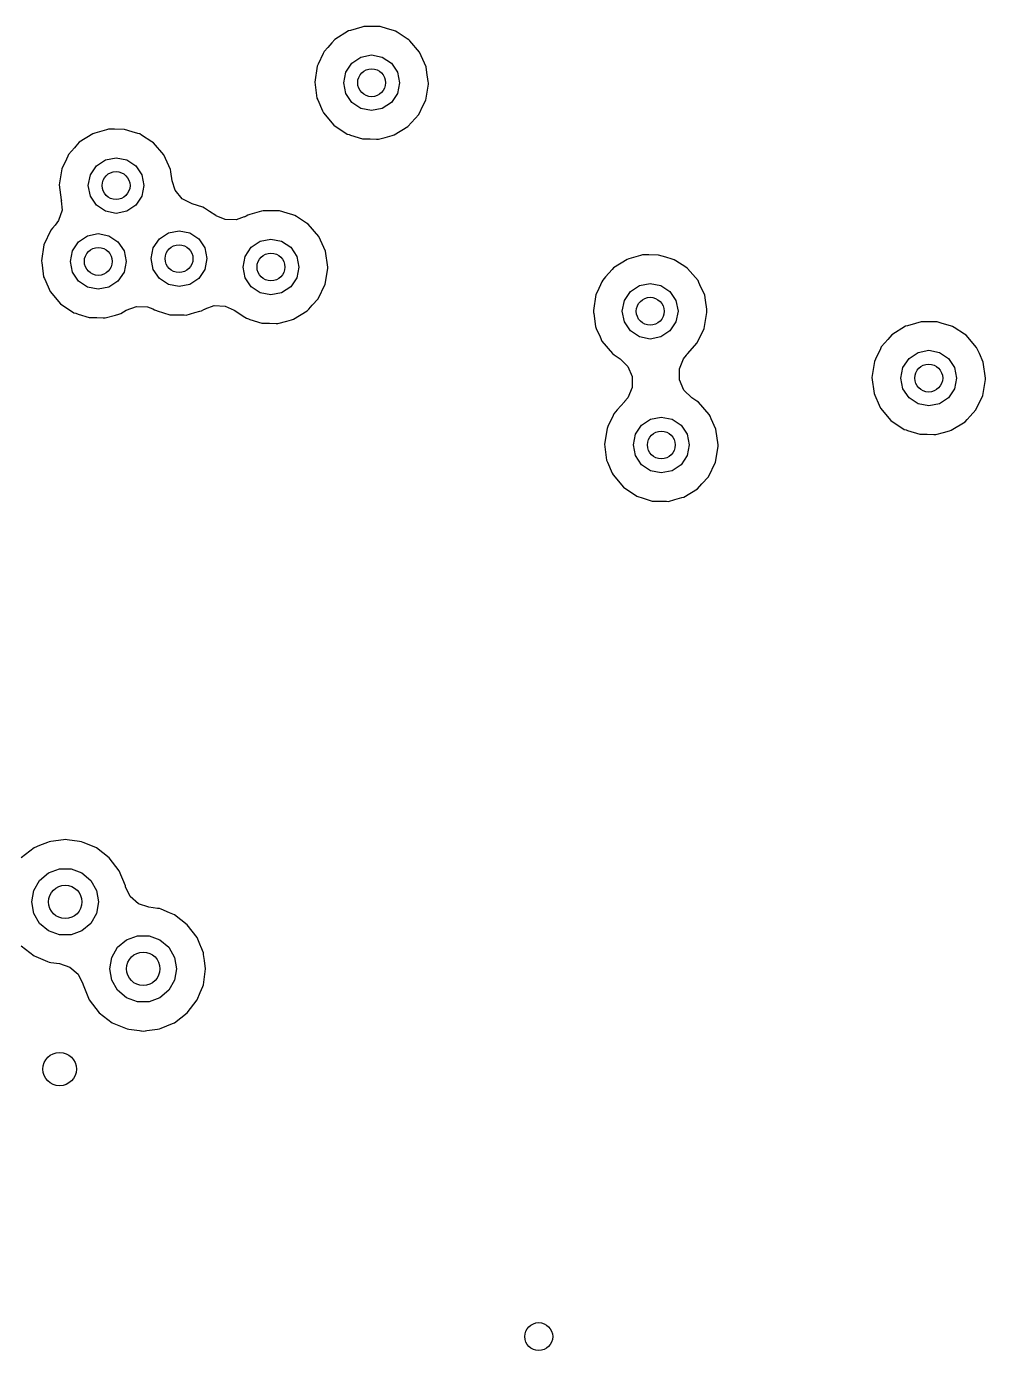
# Model space of a CAD drawing. Extents: x 0.99 to 4.24, y -7.27 to -4.02.
# Drawn here: x 2.7245 to 3.0634, y -5.7726 to -5.3049 of the extents above; entities that cross this region are included whole.
import ezdxf

# ---------------------------------------------------------------- set-up
doc = ezdxf.new("R2010")
doc.units = 0
doc.header["$MEASUREMENT"] = 0
doc.layers.add('BLACK', color=7, linetype='CONTINUOUS')

msp = doc.modelspace()

# ---------------------------------------------------------------- linework, layer by layer
at = {"layer": 'BLACK', "linetype": 'CONTINUOUS'}
for p, q in [((2.83826, -5.30649), (2.83345, -5.30952)), ((2.83895, -5.30629), (2.83826, -5.30649)), ((2.84305, -5.30512), (2.83895, -5.30629)), ((2.83895, -5.30629), (2.83895, -5.30629)), ((2.84373, -5.30492), (2.84305, -5.30512)), ((2.84305, -5.30512), (2.84305, -5.30512)), ((2.84444, -5.30493), (2.84373, -5.30492)), ((2.84595, -5.30494), (2.84444, -5.30493)), ((2.84942, -5.30496), (2.84595, -5.30494)), ((2.85206, -5.30575), (2.84942, -5.30496)), ((2.85419, -5.30638), (2.85206, -5.30575)), ((2.85487, -5.30659), (2.85419, -5.30638)), ((2.85419, -5.30638), (2.85419, -5.30638)), ((2.85547, -5.30697), (2.85487, -5.30659)), ((2.85905, -5.3093), (2.85547, -5.30697)), ((2.83095, -5.31235), (2.82969, -5.31379)), ((2.83237, -5.31074), (2.83095, -5.31235)), ((2.83345, -5.30952), (2.83237, -5.31074)), ((2.85965, -5.30968), (2.85905, -5.3093)), ((2.85905, -5.3093), (2.85905, -5.3093)), ((2.85996, -5.31004), (2.85965, -5.30968)), ((2.86336, -5.31399), (2.85996, -5.31004)), ((2.82938, -5.31443), (2.82762, -5.31819)), ((2.82969, -5.31379), (2.82938, -5.31443)), ((2.82938, -5.31443), (2.82938, -5.31443)), ((2.83736, -5.32104), (2.8395, -5.31784)), ((2.8395, -5.31784), (2.84269, -5.31571)), ((2.84269, -5.31571), (2.84646, -5.31496)), ((2.84646, -5.31496), (2.85022, -5.31571)), ((2.85022, -5.31571), (2.85342, -5.31784)), ((2.85342, -5.31784), (2.85555, -5.32104)), ((2.86572, -5.31917), (2.86336, -5.31399)), ((2.82727, -5.31894), (2.82639, -5.32456)), ((2.82762, -5.31819), (2.82727, -5.31894)), ((2.83661, -5.3248), (2.83736, -5.32104)), ((2.85555, -5.32104), (2.8563, -5.3248)), ((2.866, -5.32115), (2.86572, -5.31917)), ((2.86647, -5.32441), (2.866, -5.32115)), ((2.82639, -5.32456), (2.82713, -5.3302)), ((2.83736, -5.32857), (2.83661, -5.3248)), ((2.8563, -5.3248), (2.85555, -5.32857)), ((2.86557, -5.3309), (2.86652, -5.32529)), ((2.86652, -5.3248), (2.86647, -5.32441)), ((2.86652, -5.32529), (2.86652, -5.3248)), ((2.82713, -5.3302), (2.82742, -5.33085)), ((2.82742, -5.33085), (2.82742, -5.33085)), ((2.82742, -5.33085), (2.82913, -5.33476)), ((2.8395, -5.33176), (2.83736, -5.32857)), ((2.84269, -5.3339), (2.8395, -5.33176)), ((2.85342, -5.33176), (2.85022, -5.3339)), ((2.85555, -5.32857), (2.85342, -5.33176)), ((2.86471, -5.33268), (2.86557, -5.3309)), ((2.82913, -5.33476), (2.82942, -5.33541)), ((2.82942, -5.33541), (2.83308, -5.33976)), ((2.84646, -5.33465), (2.84269, -5.3339)), ((2.85022, -5.3339), (2.84646, -5.33465)), ((2.85927, -5.34024), (2.86309, -5.33602)), ((2.86309, -5.33602), (2.86471, -5.33268)), ((2.75344, -5.34123), (2.75276, -5.34143)), ((2.75415, -5.34124), (2.75344, -5.34123)), ((2.75566, -5.34125), (2.75415, -5.34124)), ((2.75913, -5.34127), (2.75566, -5.34125)), ((2.76185, -5.34208), (2.75913, -5.34127)), ((2.83308, -5.33976), (2.83782, -5.34291)), ((2.85443, -5.34322), (2.85927, -5.34024)), ((2.74316, -5.34583), (2.74193, -5.34722)), ((2.74797, -5.3428), (2.74316, -5.34583)), ((2.74865, -5.3426), (2.74797, -5.3428)), ((2.75276, -5.34143), (2.74865, -5.3426)), ((2.74865, -5.3426), (2.74865, -5.3426)), ((2.75276, -5.34143), (2.75276, -5.34143)), ((2.7639, -5.34269), (2.76185, -5.34208)), ((2.76458, -5.3429), (2.7639, -5.34269)), ((2.7639, -5.34269), (2.7639, -5.34269)), ((2.76517, -5.34328), (2.76458, -5.3429)), ((2.76876, -5.34561), (2.76517, -5.34328)), ((2.76935, -5.34599), (2.76876, -5.34561)), ((2.76876, -5.34561), (2.76876, -5.34561)), ((2.77307, -5.3503), (2.76935, -5.34599)), ((2.83782, -5.34291), (2.83849, -5.34313)), ((2.83849, -5.34313), (2.8385, -5.34313)), ((2.8385, -5.34313), (2.839, -5.34328)), ((2.839, -5.34328), (2.84325, -5.34461)), ((2.84325, -5.34461), (2.84595, -5.34466)), ((2.84595, -5.34466), (2.84823, -5.3447)), ((2.84823, -5.3447), (2.84823, -5.3447)), ((2.84823, -5.3447), (2.84894, -5.34472)), ((2.84894, -5.34472), (2.85124, -5.34409)), ((2.85124, -5.34409), (2.85374, -5.34341)), ((2.85374, -5.34341), (2.85443, -5.34322)), ((2.85374, -5.34341), (2.85374, -5.34341)), ((2.73939, -5.3501), (2.73909, -5.35074)), ((2.74145, -5.34776), (2.73939, -5.3501)), ((2.74193, -5.34722), (2.74145, -5.34776)), ((2.77542, -5.35548), (2.77307, -5.3503)), ((2.73697, -5.35525), (2.7361, -5.36087)), ((2.73862, -5.35175), (2.73697, -5.35525)), ((2.73909, -5.35074), (2.73862, -5.35175)), ((2.73909, -5.35074), (2.73909, -5.35074)), ((2.74707, -5.35735), (2.7492, -5.35415)), ((2.7492, -5.35415), (2.7524, -5.35202)), ((2.7524, -5.35202), (2.75616, -5.35127)), ((2.75616, -5.35127), (2.75993, -5.35202)), ((2.75993, -5.35202), (2.76312, -5.35415)), ((2.76312, -5.35415), (2.76526, -5.35735)), ((2.74632, -5.36111), (2.74707, -5.35735)), ((2.76526, -5.35735), (2.766, -5.36111)), ((2.77552, -5.35618), (2.77542, -5.35548)), ((2.77554, -5.3563), (2.77552, -5.35618)), ((2.77599, -5.35945), (2.77554, -5.3563)), ((2.77708, -5.36276), (2.77599, -5.35945)), ((2.7361, -5.36087), (2.73678, -5.36613)), ((2.74707, -5.36488), (2.74632, -5.36111)), ((2.766, -5.36111), (2.76526, -5.36488)), ((2.77956, -5.36576), (2.77708, -5.36276)), ((2.73678, -5.36613), (2.73683, -5.36651)), ((2.73683, -5.36651), (2.73681, -5.36651)), ((2.73681, -5.36651), (2.73706, -5.36977)), ((2.7492, -5.36807), (2.74707, -5.36488)), ((2.7524, -5.37021), (2.7492, -5.36807)), ((2.76312, -5.36807), (2.75993, -5.37021)), ((2.76526, -5.36488), (2.76312, -5.36807)), ((2.783, -5.36758), (2.77956, -5.36576)), ((2.78683, -5.36872), (2.783, -5.36758)), ((2.78743, -5.36911), (2.78683, -5.36872)), ((2.78919, -5.37025), (2.78743, -5.36911)), ((2.78743, -5.36911), (2.78743, -5.36911)), ((2.73585, -5.37346), (2.73464, -5.37516)), ((2.73706, -5.36977), (2.73585, -5.37346)), ((2.75616, -5.37096), (2.7524, -5.37021)), ((2.75993, -5.37021), (2.75616, -5.37096)), ((2.79135, -5.37165), (2.78919, -5.37025)), ((2.79154, -5.37178), (2.79135, -5.37165)), ((2.79476, -5.37313), (2.79154, -5.37178)), ((2.79865, -5.37324), (2.79476, -5.37313)), ((2.80142, -5.37217), (2.79865, -5.37324)), ((2.80145, -5.37224), (2.80142, -5.37217)), ((2.8021, -5.37195), (2.80145, -5.37224)), ((2.8027, -5.37158), (2.8021, -5.37195)), ((2.80338, -5.37138), (2.8027, -5.37158)), ((2.80749, -5.37021), (2.80338, -5.37138)), ((2.80338, -5.37138), (2.80338, -5.37138)), ((2.80817, -5.37001), (2.80749, -5.37021)), ((2.80749, -5.37021), (2.80749, -5.37021)), ((2.80888, -5.37002), (2.80817, -5.37001)), ((2.81039, -5.37003), (2.80888, -5.37002)), ((2.81386, -5.37005), (2.81039, -5.37003)), ((2.81659, -5.37086), (2.81386, -5.37005)), ((2.81863, -5.37147), (2.81659, -5.37086)), ((2.81931, -5.37168), (2.81863, -5.37147)), ((2.81863, -5.37147), (2.81863, -5.37147)), ((2.81991, -5.37206), (2.81931, -5.37168)), ((2.82349, -5.37439), (2.81991, -5.37206)), ((2.7331, -5.37691), (2.73068, -5.38206)), ((2.73373, -5.3762), (2.7331, -5.37691)), ((2.73464, -5.37516), (2.73373, -5.3762)), ((2.7461, -5.37883), (2.74987, -5.37808)), ((2.74987, -5.37808), (2.75364, -5.37883)), ((2.77145, -5.37998), (2.77465, -5.37785)), ((2.77465, -5.37785), (2.77841, -5.3771)), ((2.77841, -5.3771), (2.78218, -5.37785)), ((2.78218, -5.37785), (2.78537, -5.37998)), ((2.82409, -5.37477), (2.82349, -5.37439)), ((2.82349, -5.37439), (2.82349, -5.37439)), ((2.8278, -5.37908), (2.82409, -5.37477)), ((2.73068, -5.38206), (2.72981, -5.38768)), ((2.74078, -5.38416), (2.74291, -5.38096)), ((2.74291, -5.38096), (2.7461, -5.37883)), ((2.75364, -5.37883), (2.75683, -5.38096)), ((2.75683, -5.38096), (2.75896, -5.38416)), ((2.76857, -5.38694), (2.76932, -5.38317)), ((2.76932, -5.38317), (2.77145, -5.37998)), ((2.78537, -5.37998), (2.78751, -5.38317)), ((2.78751, -5.38317), (2.78826, -5.38694)), ((2.8018, -5.38613), (2.80394, -5.38293)), ((2.80394, -5.38293), (2.80713, -5.3808)), ((2.80713, -5.3808), (2.81089, -5.38005)), ((2.81089, -5.38005), (2.81466, -5.3808)), ((2.81466, -5.3808), (2.81785, -5.38293)), ((2.81785, -5.38293), (2.81999, -5.38613)), ((2.83015, -5.38426), (2.8278, -5.37908)), ((2.72981, -5.38768), (2.7299, -5.38838)), ((2.74003, -5.38792), (2.74078, -5.38416)), ((2.74078, -5.39169), (2.74003, -5.38792)), ((2.75896, -5.38416), (2.75971, -5.38792)), ((2.75971, -5.38792), (2.75896, -5.39169)), ((2.76932, -5.39071), (2.76857, -5.38694)), ((2.78826, -5.38694), (2.78751, -5.39071)), ((2.80105, -5.38989), (2.8018, -5.38613)), ((2.81999, -5.38613), (2.82074, -5.38989)), ((2.83096, -5.38989), (2.83015, -5.38426)), ((2.93669, -5.38719), (2.93188, -5.39023)), ((2.93737, -5.387), (2.93669, -5.38719)), ((2.94148, -5.38583), (2.93737, -5.387)), ((2.93737, -5.387), (2.93737, -5.387)), ((2.94216, -5.38563), (2.94148, -5.38583)), ((2.94148, -5.38583), (2.94148, -5.38583)), ((2.94287, -5.38564), (2.94216, -5.38563)), ((2.94438, -5.38564), (2.94287, -5.38564)), ((2.94785, -5.38567), (2.94438, -5.38564)), ((2.95045, -5.38644), (2.94785, -5.38567)), ((2.95262, -5.38709), (2.95045, -5.38644)), ((2.9533, -5.3873), (2.95262, -5.38709)), ((2.95262, -5.38709), (2.95262, -5.38709)), ((2.95389, -5.38768), (2.9533, -5.3873)), ((2.95748, -5.39), (2.95389, -5.38768)), ((2.7299, -5.38838), (2.73002, -5.38928)), ((2.7299, -5.38838), (2.7299, -5.38838)), ((2.73002, -5.38928), (2.73054, -5.39332)), ((2.74291, -5.39488), (2.74078, -5.39169)), ((2.75896, -5.39169), (2.75683, -5.39488)), ((2.77145, -5.3939), (2.76932, -5.39071)), ((2.78751, -5.39071), (2.78537, -5.3939)), ((2.8018, -5.39366), (2.80105, -5.38989)), ((2.82074, -5.38989), (2.81999, -5.39366)), ((2.83001, -5.39599), (2.83096, -5.39038)), ((2.83096, -5.39038), (2.83096, -5.38989)), ((2.93141, -5.39076), (2.92915, -5.39332)), ((2.93188, -5.39023), (2.93141, -5.39076)), ((2.93141, -5.39076), (2.93141, -5.39076)), ((2.95807, -5.39039), (2.95748, -5.39)), ((2.95748, -5.39), (2.95748, -5.39)), ((2.96179, -5.3947), (2.95807, -5.39039)), ((2.73054, -5.39332), (2.73083, -5.39397)), ((2.73083, -5.39397), (2.73083, -5.39397)), ((2.73083, -5.39397), (2.73212, -5.3969)), ((2.73212, -5.3969), (2.73284, -5.39853)), ((2.7461, -5.39702), (2.74291, -5.39488)), ((2.74987, -5.39777), (2.7461, -5.39702)), ((2.75364, -5.39702), (2.74987, -5.39777)), ((2.75683, -5.39488), (2.75364, -5.39702)), ((2.77465, -5.39603), (2.77145, -5.3939)), ((2.77841, -5.39678), (2.77465, -5.39603)), ((2.78218, -5.39603), (2.77841, -5.39678)), ((2.78537, -5.3939), (2.78218, -5.39603)), ((2.80394, -5.39685), (2.8018, -5.39366)), ((2.80713, -5.39899), (2.80394, -5.39685)), ((2.81785, -5.39685), (2.81466, -5.39899)), ((2.81999, -5.39366), (2.81785, -5.39685)), ((2.82753, -5.40111), (2.83001, -5.39599)), ((2.92781, -5.39514), (2.92622, -5.39853)), ((2.92811, -5.39449), (2.92781, -5.39514)), ((2.92781, -5.39514), (2.92781, -5.39514)), ((2.92915, -5.39332), (2.92811, -5.39449)), ((2.93792, -5.39855), (2.94112, -5.39642)), ((2.94112, -5.39642), (2.94488, -5.39567)), ((2.94488, -5.39567), (2.94865, -5.39642)), ((2.94865, -5.39642), (2.95184, -5.39855)), ((2.96208, -5.39535), (2.96179, -5.3947)), ((2.96244, -5.39613), (2.96208, -5.39535)), ((2.96208, -5.39535), (2.96208, -5.39535)), ((2.96414, -5.39988), (2.96244, -5.39613)), ((2.73284, -5.39853), (2.7365, -5.40288)), ((2.81089, -5.39974), (2.80713, -5.39899)), ((2.81466, -5.39899), (2.81089, -5.39974)), ((2.82549, -5.40336), (2.82753, -5.40111)), ((2.92569, -5.39964), (2.92482, -5.40527)), ((2.92622, -5.39853), (2.92569, -5.39964)), ((2.93504, -5.40551), (2.93579, -5.40175)), ((2.93579, -5.40175), (2.93792, -5.39855)), ((2.95184, -5.39855), (2.95398, -5.40175)), ((2.95398, -5.40175), (2.95472, -5.40551)), ((2.96439, -5.40164), (2.96414, -5.39988)), ((2.96485, -5.40481), (2.96439, -5.40164)), ((2.7365, -5.40288), (2.74123, -5.40604)), ((2.74123, -5.40604), (2.74191, -5.40625)), ((2.74191, -5.40625), (2.74191, -5.40625)), ((2.74191, -5.40625), (2.7428, -5.40653)), ((2.7428, -5.40653), (2.74666, -5.40773)), ((2.75235, -5.40784), (2.75596, -5.40685)), ((2.75596, -5.40685), (2.75716, -5.40653)), ((2.75716, -5.40653), (2.75784, -5.40634)), ((2.75716, -5.40653), (2.75716, -5.40653)), ((2.75784, -5.40634), (2.75973, -5.40518)), ((2.75973, -5.40518), (2.76337, -5.40383)), ((2.76337, -5.40383), (2.76726, -5.40398)), ((2.76726, -5.40398), (2.7692, -5.40467)), ((2.7692, -5.40467), (2.76978, -5.40505)), ((2.76978, -5.40505), (2.77045, -5.40526)), ((2.77045, -5.40526), (2.77067, -5.40533)), ((2.77067, -5.40533), (2.77521, -5.40675)), ((2.77521, -5.40675), (2.7779, -5.4068)), ((2.7779, -5.4068), (2.78019, -5.40684)), ((2.78019, -5.40684), (2.78019, -5.40684)), ((2.78019, -5.40684), (2.78089, -5.40685)), ((2.78089, -5.40685), (2.78401, -5.406)), ((2.78401, -5.406), (2.7857, -5.40554)), ((2.7857, -5.40554), (2.78638, -5.40536)), ((2.7857, -5.40554), (2.7857, -5.40554)), ((2.78638, -5.40536), (2.78714, -5.40489)), ((2.78714, -5.40489), (2.78759, -5.40473)), ((2.78759, -5.40473), (2.78764, -5.4047)), ((2.78764, -5.40471), (2.79079, -5.40354)), ((2.78764, -5.4047), (2.78764, -5.40471)), ((2.79079, -5.40354), (2.79467, -5.40369)), ((2.79467, -5.40369), (2.79787, -5.40509)), ((2.79787, -5.40509), (2.80167, -5.40761)), ((2.81886, -5.40831), (2.82371, -5.40533)), ((2.82371, -5.40533), (2.82377, -5.40527)), ((2.82377, -5.40527), (2.82426, -5.40473)), ((2.82426, -5.40473), (2.82549, -5.40336)), ((2.92482, -5.40527), (2.92491, -5.40597)), ((2.92491, -5.40597), (2.92491, -5.40597)), ((2.92491, -5.40597), (2.92496, -5.40634)), ((2.92496, -5.40634), (2.92555, -5.41091)), ((2.93579, -5.40928), (2.93504, -5.40551)), ((2.95472, -5.40551), (2.95398, -5.40928)), ((2.964, -5.41161), (2.96494, -5.406)), ((2.96495, -5.40551), (2.96485, -5.40481)), ((2.96494, -5.406), (2.96495, -5.40551)), ((2.74666, -5.40773), (2.74936, -5.40778)), ((2.74936, -5.40778), (2.75164, -5.40782)), ((2.75164, -5.40782), (2.75164, -5.40782)), ((2.75164, -5.40782), (2.75235, -5.40784)), ((2.80167, -5.40761), (2.80167, -5.40761)), ((2.80167, -5.40761), (2.80226, -5.408)), ((2.80226, -5.408), (2.80293, -5.40822)), ((2.80293, -5.40822), (2.80293, -5.40822)), ((2.80293, -5.40822), (2.80348, -5.40839)), ((2.80348, -5.40839), (2.80769, -5.4097)), ((2.80769, -5.4097), (2.81038, -5.40975)), ((2.81038, -5.40975), (2.81267, -5.40979)), ((2.81267, -5.40979), (2.81267, -5.40979)), ((2.81267, -5.40979), (2.81337, -5.40981)), ((2.81337, -5.40981), (2.81648, -5.40896)), ((2.81648, -5.40896), (2.81818, -5.4085)), ((2.81818, -5.4085), (2.81886, -5.40831)), ((2.81818, -5.4085), (2.81818, -5.4085)), ((2.92555, -5.41091), (2.92584, -5.41156)), ((2.93792, -5.41247), (2.93579, -5.40928)), ((2.95398, -5.40928), (2.95184, -5.41247)), ((3.03511, -5.41082), (3.0303, -5.41385)), ((3.0358, -5.41062), (3.03511, -5.41082)), ((3.03865, -5.40981), (3.0358, -5.41062)), ((3.0358, -5.41062), (3.0358, -5.41062)), ((3.04058, -5.40925), (3.03865, -5.40981)), ((3.04129, -5.40926), (3.04058, -5.40925)), ((3.0428, -5.40927), (3.04129, -5.40926)), ((3.04627, -5.40929), (3.0428, -5.40927)), ((3.048, -5.40981), (3.04627, -5.40929)), ((3.05104, -5.41071), (3.048, -5.40981)), ((3.05172, -5.41092), (3.05104, -5.41071)), ((3.05104, -5.41071), (3.05104, -5.41071)), ((3.05232, -5.4113), (3.05172, -5.41092)), ((3.0559, -5.41363), (3.05232, -5.4113)), ((2.92584, -5.41156), (2.92584, -5.41156)), ((2.92584, -5.41156), (2.92718, -5.4146)), ((2.92718, -5.4146), (2.92785, -5.41612)), ((2.92785, -5.41612), (2.93151, -5.42047)), ((2.94112, -5.41461), (2.93792, -5.41247)), ((2.94488, -5.41535), (2.94112, -5.41461)), ((2.94865, -5.41461), (2.94488, -5.41535)), ((2.95184, -5.41247), (2.94865, -5.41461)), ((2.96152, -5.41673), (2.964, -5.41161)), ((3.02888, -5.41547), (3.02776, -5.41673)), ((3.0303, -5.41385), (3.02888, -5.41547)), ((3.0565, -5.41401), (3.0559, -5.41363)), ((3.0559, -5.41363), (3.0559, -5.41363)), ((3.06021, -5.41832), (3.0565, -5.41401)), ((2.93151, -5.42047), (2.9321, -5.42086)), ((2.9321, -5.42086), (2.9321, -5.42086)), ((2.9321, -5.42086), (2.93423, -5.42228)), ((2.9577, -5.42095), (2.95805, -5.42056)), ((2.95805, -5.42056), (2.96152, -5.41673)), ((3.02623, -5.41876), (3.02451, -5.42242)), ((3.02654, -5.41812), (3.02623, -5.41876)), ((3.02623, -5.41876), (3.02623, -5.41876)), ((3.02776, -5.41673), (3.02654, -5.41812)), ((3.03635, -5.42217), (3.03954, -5.42004)), ((3.03954, -5.42004), (3.04331, -5.41929)), ((3.04331, -5.41929), (3.04707, -5.42004)), ((3.04707, -5.42004), (3.05027, -5.42217)), ((3.06051, -5.41897), (3.06021, -5.41832)), ((3.06119, -5.42047), (3.06051, -5.41897)), ((3.06051, -5.41897), (3.06051, -5.41897)), ((3.06257, -5.4235), (3.06119, -5.42047)), ((2.93423, -5.42228), (2.93698, -5.42503)), ((2.93698, -5.42503), (2.93847, -5.42861)), ((2.95521, -5.4259), (2.95664, -5.42229)), ((2.95664, -5.42229), (2.95777, -5.42102)), ((2.95777, -5.42102), (2.9577, -5.42095)), ((3.02412, -5.42327), (3.02324, -5.42889)), ((3.02451, -5.42242), (3.02412, -5.42327)), ((3.03346, -5.42913), (3.03421, -5.42537)), ((3.03421, -5.42537), (3.03635, -5.42217)), ((3.05027, -5.42217), (3.0524, -5.42537)), ((3.0524, -5.42537), (3.05315, -5.42913)), ((3.06337, -5.42913), (3.06257, -5.4235)), ((2.93847, -5.42861), (2.93848, -5.4325)), ((2.95525, -5.42889), (2.95521, -5.4259)), ((2.95526, -5.42978), (2.95525, -5.42889)), ((2.9568, -5.43335), (2.95526, -5.42978)), ((3.02324, -5.42889), (3.02398, -5.43453)), ((3.03421, -5.4329), (3.03346, -5.42913)), ((3.05315, -5.42913), (3.0524, -5.4329)), ((3.06242, -5.43523), (3.06337, -5.42962)), ((3.06337, -5.42962), (3.06337, -5.42913)), ((2.93848, -5.4325), (2.937, -5.43609)), ((2.95958, -5.43606), (2.9568, -5.43335)), ((3.02398, -5.43453), (3.02427, -5.43518)), ((3.03635, -5.43609), (3.03421, -5.4329)), ((3.0524, -5.4329), (3.05027, -5.43609)), ((2.93581, -5.43747), (2.93327, -5.44035)), ((2.937, -5.43609), (2.93579, -5.43745)), ((2.93579, -5.43745), (2.93581, -5.43747)), ((2.96141, -5.43725), (2.95958, -5.43606)), ((2.96201, -5.43763), (2.96141, -5.43725)), ((2.96141, -5.43725), (2.96141, -5.43725)), ((2.96572, -5.44194), (2.96201, -5.43763)), ((3.02427, -5.43518), (3.02427, -5.43518)), ((3.02427, -5.43518), (3.02579, -5.43864)), ((3.02579, -5.43864), (3.02627, -5.43974)), ((3.03954, -5.43823), (3.03635, -5.43609)), ((3.04331, -5.43898), (3.03954, -5.43823)), ((3.04707, -5.43823), (3.04331, -5.43898)), ((3.05027, -5.43609), (3.04707, -5.43823)), ((3.05994, -5.44035), (3.06242, -5.43523)), ((2.93175, -5.44238), (2.92996, -5.44618)), ((2.93205, -5.44174), (2.93175, -5.44238)), ((2.93175, -5.44238), (2.93175, -5.44238)), ((2.93327, -5.44035), (2.93205, -5.44174)), ((2.94186, -5.4458), (2.94505, -5.44366)), ((2.94505, -5.44366), (2.94882, -5.44291)), ((2.94882, -5.44291), (2.95259, -5.44366)), ((2.95259, -5.44366), (2.95578, -5.4458)), ((2.96602, -5.44259), (2.96572, -5.44194)), ((2.96646, -5.44356), (2.96602, -5.44259)), ((2.96602, -5.44259), (2.96602, -5.44259)), ((2.96808, -5.44712), (2.96646, -5.44356)), ((3.02627, -5.43974), (3.02993, -5.44409)), ((3.02993, -5.44409), (3.03467, -5.44725)), ((3.05612, -5.44457), (3.05683, -5.44379)), ((3.05683, -5.44379), (3.05792, -5.44259)), ((3.05792, -5.44259), (3.05994, -5.44035)), ((2.92963, -5.44689), (2.92875, -5.45251)), ((2.92996, -5.44618), (2.92963, -5.44689)), ((2.93973, -5.44899), (2.94186, -5.4458)), ((2.95578, -5.4458), (2.95791, -5.44899)), ((2.96889, -5.45276), (2.96808, -5.44712)), ((3.03467, -5.44725), (3.03535, -5.44746)), ((3.03535, -5.44746), (3.03535, -5.44746)), ((3.03535, -5.44746), (3.03577, -5.44759)), ((3.03577, -5.44759), (3.0401, -5.44894)), ((3.0401, -5.44894), (3.0428, -5.44899)), ((3.04579, -5.44905), (3.04853, -5.4483)), ((3.04853, -5.4483), (3.05059, -5.44774)), ((3.05059, -5.44774), (3.05128, -5.44755)), ((3.05059, -5.44774), (3.05059, -5.44774)), ((3.05128, -5.44755), (3.05612, -5.44457)), ((2.92875, -5.45251), (2.92949, -5.45815)), ((2.93898, -5.45276), (2.93973, -5.44899)), ((2.93973, -5.45652), (2.93898, -5.45276)), ((2.95791, -5.44899), (2.95866, -5.45276)), ((2.95866, -5.45276), (2.95791, -5.45652)), ((2.96794, -5.45886), (2.96888, -5.45325)), ((2.96888, -5.45325), (2.96889, -5.45276)), ((3.0428, -5.44899), (3.04508, -5.44903)), ((3.04508, -5.44903), (3.04508, -5.44903)), ((3.04508, -5.44903), (3.04579, -5.44905)), ((2.92949, -5.45815), (2.92978, -5.4588)), ((2.94186, -5.45972), (2.93973, -5.45652)), ((2.95791, -5.45652), (2.95578, -5.45972)), ((2.92978, -5.4588), (2.92978, -5.4588)), ((2.92978, -5.4588), (2.9315, -5.46271)), ((2.9315, -5.46271), (2.93178, -5.46336)), ((2.94505, -5.46185), (2.94186, -5.45972)), ((2.94882, -5.4626), (2.94505, -5.46185)), ((2.95259, -5.46185), (2.94882, -5.4626)), ((2.95578, -5.45972), (2.95259, -5.46185)), ((2.96545, -5.46398), (2.96794, -5.45886)), ((2.93178, -5.46336), (2.93544, -5.46771)), ((2.96164, -5.4682), (2.96314, -5.46654)), ((2.96314, -5.46654), (2.96545, -5.46398)), ((2.93544, -5.46771), (2.94018, -5.47087)), ((2.94018, -5.47087), (2.94086, -5.47108)), ((2.94086, -5.47108), (2.94086, -5.47108)), ((2.94086, -5.47108), (2.94175, -5.47136)), ((2.94175, -5.47136), (2.94561, -5.47256)), ((2.9513, -5.47267), (2.9536, -5.47204)), ((2.9536, -5.47204), (2.9561, -5.47136)), ((2.9561, -5.47136), (2.95679, -5.47117)), ((2.9561, -5.47136), (2.9561, -5.47136)), ((2.95679, -5.47117), (2.96164, -5.4682)), ((2.94561, -5.47256), (2.94831, -5.47261)), ((2.94831, -5.47261), (2.95059, -5.47266)), ((2.95059, -5.47266), (2.95059, -5.47266)), ((2.95059, -5.47266), (2.9513, -5.47267)), ((2.73189, -5.59315), (2.72916, -5.59428)), ((2.73249, -5.5929), (2.73189, -5.59315)), ((2.73189, -5.59315), (2.73189, -5.59315)), ((2.73314, -5.59282), (2.73249, -5.5929)), ((2.73754, -5.59224), (2.73314, -5.59282)), ((2.73314, -5.59282), (2.73314, -5.59282)), ((2.73819, -5.59215), (2.73754, -5.59224)), ((2.73884, -5.59224), (2.73819, -5.59215)), ((2.74324, -5.59282), (2.73884, -5.59224)), ((2.74389, -5.5929), (2.74324, -5.59282)), ((2.74324, -5.59282), (2.74324, -5.59282)), ((2.74449, -5.59315), (2.74389, -5.5929)), ((2.74725, -5.5943), (2.74449, -5.59315)), ((2.74449, -5.59315), (2.74449, -5.59315)), ((2.72718, -5.5951), (2.72262, -5.5986)), ((2.72916, -5.59428), (2.72718, -5.5951)), ((2.7492, -5.5951), (2.74725, -5.5943)), ((2.75376, -5.5986), (2.7492, -5.5951)), ((2.75726, -5.60316), (2.75376, -5.5986)), ((2.73228, -5.60394), (2.73614, -5.60254)), ((2.73614, -5.60254), (2.74024, -5.60254)), ((2.74024, -5.60254), (2.74409, -5.60394)), ((2.75946, -5.60847), (2.75726, -5.60316)), ((2.72709, -5.61013), (2.72914, -5.60658)), ((2.72914, -5.60658), (2.73228, -5.60394)), ((2.74409, -5.60394), (2.74724, -5.60658)), ((2.74724, -5.60658), (2.74929, -5.61013)), ((2.72638, -5.61417), (2.72709, -5.61013)), ((2.74929, -5.61013), (2.75, -5.61417)), ((2.75951, -5.60889), (2.75946, -5.60847)), ((2.76116, -5.61223), (2.75951, -5.60889)), ((2.76408, -5.61479), (2.76116, -5.61223)), ((2.72709, -5.61821), (2.72638, -5.61417)), ((2.75, -5.61417), (2.74929, -5.61821)), ((2.76776, -5.61604), (2.76408, -5.61479)), ((2.7708, -5.61644), (2.76776, -5.61604)), ((2.77145, -5.61653), (2.7708, -5.61644)), ((2.7708, -5.61644), (2.7708, -5.61644)), ((2.77205, -5.61678), (2.77145, -5.61653)), ((2.77506, -5.61802), (2.77205, -5.61678)), ((2.77205, -5.61678), (2.77205, -5.61678)), ((2.72914, -5.62177), (2.72709, -5.61821)), ((2.73228, -5.6244), (2.72914, -5.62177)), ((2.74724, -5.62177), (2.74409, -5.6244)), ((2.74929, -5.61821), (2.74724, -5.62177)), ((2.77676, -5.61873), (2.77506, -5.61802)), ((2.78132, -5.62223), (2.77676, -5.61873)), ((2.73614, -5.6258), (2.73228, -5.6244)), ((2.74024, -5.6258), (2.73614, -5.6258)), ((2.74409, -5.6244), (2.74024, -5.6258)), ((2.75984, -5.62757), (2.7637, -5.62616)), ((2.7637, -5.62616), (2.7678, -5.62616)), ((2.7678, -5.62616), (2.77165, -5.62757)), ((2.78482, -5.62679), (2.78132, -5.62223)), ((2.72262, -5.62974), (2.72718, -5.63324)), ((2.75465, -5.63376), (2.7567, -5.6302)), ((2.7567, -5.6302), (2.75984, -5.62757)), ((2.77165, -5.62757), (2.7748, -5.6302)), ((2.7748, -5.6302), (2.77685, -5.63376)), ((2.78529, -5.62792), (2.78482, -5.62679)), ((2.78604, -5.62974), (2.78529, -5.62792)), ((2.78612, -5.62992), (2.78604, -5.62974)), ((2.78702, -5.6321), (2.78612, -5.62992)), ((2.72718, -5.63324), (2.72778, -5.63349)), ((2.72778, -5.63349), (2.73189, -5.63519)), ((2.73189, -5.63519), (2.73189, -5.63519)), ((2.73189, -5.63519), (2.73249, -5.63544)), ((2.73249, -5.63544), (2.73314, -5.63553)), ((2.73314, -5.63553), (2.73314, -5.63553)), ((2.73314, -5.63553), (2.73617, -5.63593)), ((2.73617, -5.63593), (2.73985, -5.63718)), ((2.75394, -5.6378), (2.75465, -5.63376)), ((2.77685, -5.63376), (2.77756, -5.6378)), ((2.7871, -5.63274), (2.78702, -5.6321)), ((2.78738, -5.63486), (2.7871, -5.63274)), ((2.7871, -5.63274), (2.7871, -5.63274)), ((2.78777, -5.6378), (2.78738, -5.63486)), ((2.73985, -5.63718), (2.74278, -5.63974)), ((2.74278, -5.63974), (2.74442, -5.64308)), ((2.75465, -5.64183), (2.75394, -5.6378)), ((2.77756, -5.6378), (2.77685, -5.64183)), ((2.78702, -5.64349), (2.78777, -5.6378)), ((2.74442, -5.64308), (2.74448, -5.64349)), ((2.74448, -5.64349), (2.74668, -5.6488)), ((2.7567, -5.64539), (2.75465, -5.64183)), ((2.75984, -5.64802), (2.7567, -5.64539)), ((2.7748, -5.64539), (2.77165, -5.64802)), ((2.77685, -5.64183), (2.7748, -5.64539)), ((2.78593, -5.64613), (2.78677, -5.6441)), ((2.78677, -5.6441), (2.78702, -5.64349)), ((2.78677, -5.6441), (2.78677, -5.6441)), ((2.74668, -5.6488), (2.75018, -5.65337)), ((2.7637, -5.64943), (2.75984, -5.64802)), ((2.7678, -5.64943), (2.7637, -5.64943)), ((2.77165, -5.64802), (2.7678, -5.64943)), ((2.78132, -5.65337), (2.78482, -5.6488)), ((2.78482, -5.6488), (2.78593, -5.64613)), ((2.75018, -5.65337), (2.75474, -5.65686)), ((2.77676, -5.65686), (2.78132, -5.65337)), ((2.75474, -5.65686), (2.75534, -5.65711)), ((2.75534, -5.65711), (2.75945, -5.65881)), ((2.75945, -5.65881), (2.75945, -5.65881)), ((2.75945, -5.65881), (2.76005, -5.65906)), ((2.76005, -5.65906), (2.7607, -5.65915)), ((2.7607, -5.65915), (2.7607, -5.65915)), ((2.7607, -5.65915), (2.76446, -5.65965)), ((2.76703, -5.65965), (2.7708, -5.65915)), ((2.7708, -5.65915), (2.77145, -5.65906)), ((2.7708, -5.65915), (2.7708, -5.65915)), ((2.77145, -5.65906), (2.77205, -5.65881)), ((2.77205, -5.65881), (2.77615, -5.65711)), ((2.77205, -5.65881), (2.77205, -5.65881)), ((2.77615, -5.65711), (2.77676, -5.65686)), ((2.76446, -5.65965), (2.76496, -5.65971)), ((2.76496, -5.65971), (2.7651, -5.65973)), ((2.7651, -5.65973), (2.76575, -5.65981)), ((2.76575, -5.65981), (2.7664, -5.65973)), ((2.7664, -5.65973), (2.76653, -5.65971)), ((2.76653, -5.65971), (2.76703, -5.65965))]:
    msp.add_line(p, q, dxfattribs=at)
at = {"layer": 'BLACK'}
for centre, radius in [((2.84646, -5.3248), 0.00492), ((2.75616, -5.36111), 0.00492), ((2.74987, -5.38792), 0.00492), ((2.77841, -5.38694), 0.00492), ((2.81089, -5.38989), 0.00492), ((2.94488, -5.40551), 0.00492), ((3.04331, -5.42913), 0.00492), ((2.94882, -5.45276), 0.00492), ((2.73819, -5.61417), 0.00591), ((2.76575, -5.6378), 0.00591), ((2.73622, -5.67323), 0.00591), ((2.90551, -5.76772), 0.00492)]:
    msp.add_circle(centre, radius, dxfattribs=at)

doc.saveas('drawing.dxf')
